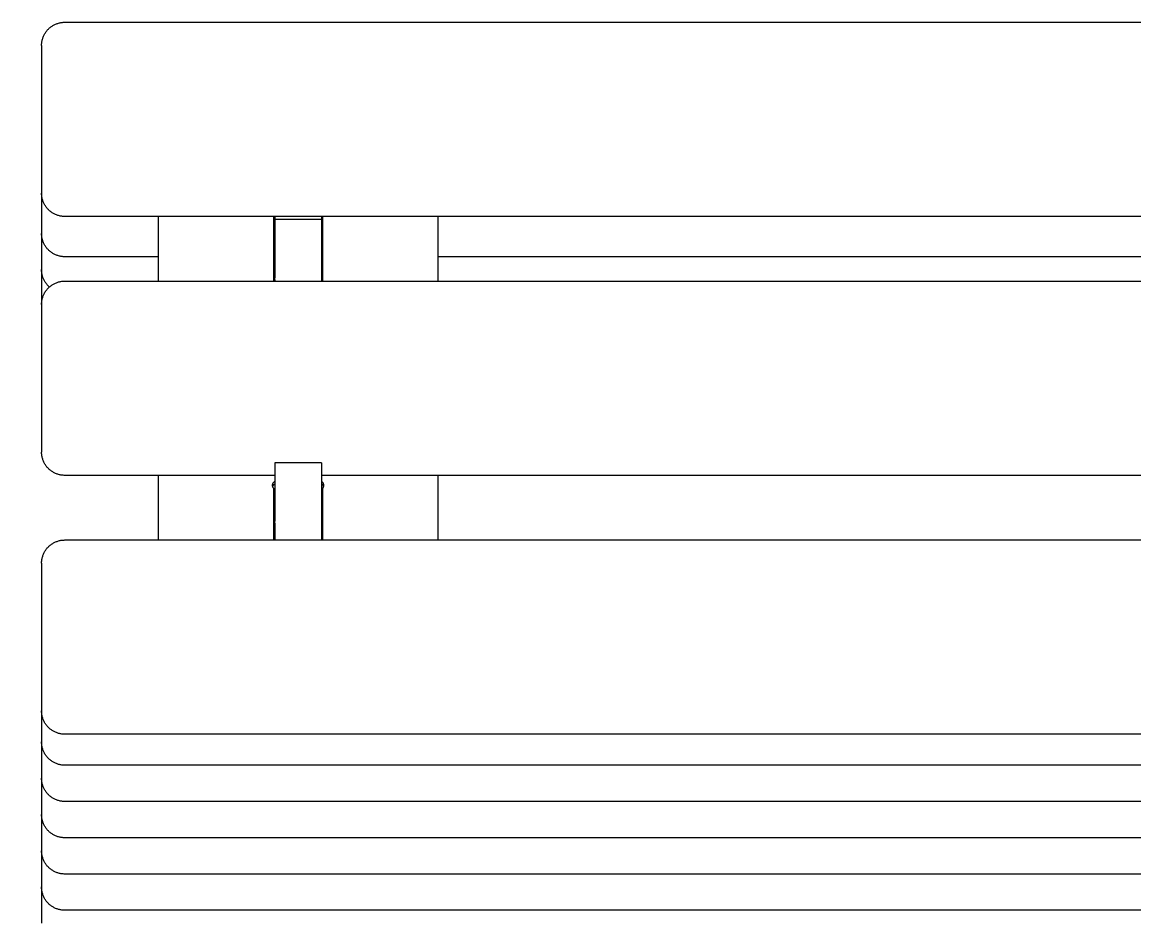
# Model space of a CAD drawing. Header units: inches. Extents: x -6 to 177, y -6 to 113.
# Drawn here: x 1.18 to 10.56, y 20.59 to 28.14 of the extents above; entities that cross this region are included whole.
import ezdxf

# ---------------------------------------------------------------- set-up
doc = ezdxf.new("R2010")
doc.units = ezdxf.units.IN
doc.layers.add('ZANO_R', color=7, linetype='Continuous', lineweight=0)
doc.layers.add('ZANO_W', color=1, linetype='Continuous', lineweight=0)
doc.styles.get("Standard").update_dxf_attribs({"font": 'arial.ttf'})
doc.dimstyles.new('amerykanie', dxfattribs={"dimtxt": 50, "dimasz": 50, "dimexe": 0.5, "dimexo": 0.5, "dimgap": 1, "dimtad": 1, "dimdec": 0, "dimzin": 0, "dimlunit": 5, "dimtxsty": 'Standard', "dimcen": 0.09, "dimclrd": 1, "dimclre": 1, "dimclrt": 1, "dimazin": 0, "dimtfac": 1, "dimtdec": 0, "dimtmove": 0, "dimatfit": 3, "dimfxl": 1, "dimtzin": 0, "dimarcsym": 1})

# ---------------------------------------------------------------- blocks, each defined once
blk = doc.blocks.new('*D367')
at = {"layer": 'ZANO_W', "color": 1, "lineweight": -2}
for p, q in [((1.0406, 28.1399), (-2.507, 28.1399)), ((-2.007, 27.1399), (-2.007, 1.4411)), ((1.0406, 0.4411), (-2.507, 0.4411))]:
    blk.add_line(p, q, dxfattribs=at)
at = {"layer": 'ZANO_W', "color": 1}
for points in [[(-1.8404, 27.1399), (-2.1737, 27.1399), (-2.007, 28.1399)], [(-2.1737, 1.4411), (-1.8404, 1.4411), (-2.007, 0.4411)]]:
    blk.add_solid(points, dxfattribs=at)
at = {"layer": 'ZANO_W', "color": 1, "insert": (-3.3473, 14.2905), "char_height": 1.625, "attachment_point": 5, "rotation": 90}
blk.add_mtext('27 11/16', dxfattribs=at)

msp = doc.modelspace()

# ---------------------------------------------------------------- linework, layer by layer
at = {"layer": 'ZANO_R'}
for p, q in [((1.37244, 28.04528), (1.37603, 28.05096)), ((1.37603, 28.05096), (1.37981, 28.05652)), ((1.37981, 28.05652), (1.38378, 28.06195)), ((1.38378, 28.06195), (1.38793, 28.06723)), ((1.38793, 28.06723), (1.39226, 28.07237)), ((1.39226, 28.07237), (1.39677, 28.07736)), ((1.39677, 28.07736), (1.40144, 28.0822)), ((1.40144, 28.0822), (1.40627, 28.08687)), ((1.40627, 28.08687), (1.41126, 28.09137)), ((1.41126, 28.09137), (1.41641, 28.0957)), ((1.41641, 28.0957), (1.42169, 28.09986)), ((1.42169, 28.09986), (1.42712, 28.10383)), ((1.42712, 28.10383), (1.43267, 28.10761)), ((1.43267, 28.10761), (1.43836, 28.1112)), ((1.43836, 28.1112), (1.44416, 28.11459)), ((1.44416, 28.11459), (1.45007, 28.11779)), ((1.45007, 28.11779), (1.4561, 28.12078)), ((1.4561, 28.12078), (1.46221, 28.12356)), ((1.46221, 28.12356), (1.46842, 28.12613)), ((1.46842, 28.12613), (1.47472, 28.12849)), ((1.47472, 28.12849), (1.48109, 28.13064)), ((1.48109, 28.13064), (1.48753, 28.13256)), ((1.48753, 28.13256), (1.49404, 28.13426)), ((1.49404, 28.13426), (1.50059, 28.13574)), ((1.50059, 28.13574), (1.5072, 28.137)), ((1.5072, 28.137), (1.51384, 28.13803)), ((1.51384, 28.13803), (1.52051, 28.13883)), ((1.52051, 28.13883), (1.52721, 28.1394)), ((1.52721, 28.1394), (1.53393, 28.13975)), ((1.53393, 28.13975), (1.54065, 28.13986)), ((1.54065, 28.13986), (13.11297, 28.13986)), ((1.34389, 27.94971), (1.34424, 27.95643)), ((1.34424, 27.95643), (1.34481, 27.96312)), ((1.34481, 27.96312), (1.34561, 27.9698)), ((1.34561, 27.9698), (1.34664, 27.97644)), ((1.34664, 27.97644), (1.3479, 27.98305)), ((1.3479, 27.98305), (1.34938, 27.9896)), ((1.34938, 27.9896), (1.35108, 27.99611)), ((1.35108, 27.99611), (1.353, 28.00255)), ((1.353, 28.00255), (1.35515, 28.00892)), ((1.35515, 28.00892), (1.3575, 28.01521)), ((1.3575, 28.01521), (1.36008, 28.02142)), ((1.36008, 28.02142), (1.36286, 28.02754)), ((1.36286, 28.02754), (1.36585, 28.03356)), ((1.36585, 28.03356), (1.36904, 28.03948)), ((1.36904, 28.03948), (1.37244, 28.04528)), ((1.34378, 27.94299), (1.34389, 27.94971)), ((1.34378, 27.94299), (1.34378, 26.85119)), ((1.34378, 26.85119), (1.34378, 26.69823)), ((1.34378, 26.69823), (1.34378, 26.51175)), ((1.34389, 26.69151), (1.34378, 26.69823)), ((1.34424, 26.6848), (1.34389, 26.69151)), ((1.34481, 26.6781), (1.34424, 26.6848)), ((1.34561, 26.67143), (1.34481, 26.6781)), ((1.34664, 26.66478), (1.34561, 26.67143)), ((1.3479, 26.65818), (1.34664, 26.66478)), ((1.34938, 26.65162), (1.3479, 26.65818)), ((1.35108, 26.64512), (1.34938, 26.65162)), ((1.353, 26.63868), (1.35108, 26.64512)), ((1.35515, 26.63231), (1.353, 26.63868)), ((1.3575, 26.62601), (1.35515, 26.63231)), ((1.36008, 26.6198), (1.3575, 26.62601)), ((1.36286, 26.61368), (1.36008, 26.6198)), ((1.36585, 26.60766), (1.36286, 26.61368)), ((1.36904, 26.60175), (1.36585, 26.60766)), ((1.37244, 26.59594), (1.36904, 26.60175)), ((1.37603, 26.59026), (1.37244, 26.59594)), ((1.37981, 26.5847), (1.37603, 26.59026)), ((1.38378, 26.57928), (1.37981, 26.5847)), ((1.38793, 26.57399), (1.38378, 26.57928)), ((1.39226, 26.56885), (1.38793, 26.57399)), ((1.39677, 26.56386), (1.39226, 26.56885)), ((1.40144, 26.55903), (1.39677, 26.56386)), ((1.40627, 26.55436), (1.40144, 26.55903)), ((1.41126, 26.54985), (1.40627, 26.55436)), ((1.41641, 26.54552), (1.41126, 26.54985)), ((1.34378, 26.51175), (1.34378, 26.3588)), ((1.42169, 26.54137), (1.41641, 26.54552)), ((1.42712, 26.5374), (1.42169, 26.54137)), ((1.43267, 26.53362), (1.42712, 26.5374)), ((1.43836, 26.53003), (1.43267, 26.53362)), ((1.44416, 26.52663), (1.43836, 26.53003)), ((1.45007, 26.52344), (1.44416, 26.52663)), ((1.4561, 26.52045), (1.45007, 26.52344)), ((1.46221, 26.51766), (1.4561, 26.52045)), ((1.46842, 26.51509), (1.46221, 26.51766)), ((1.47472, 26.51273), (1.46842, 26.51509)), ((1.48109, 26.51059), (1.47472, 26.51273)), ((1.48753, 26.50867), (1.48109, 26.51059)), ((1.49404, 26.50696), (1.48753, 26.50867)), ((1.50059, 26.50548), (1.49404, 26.50696)), ((1.5072, 26.50423), (1.50059, 26.50548)), ((1.51384, 26.5032), (1.5072, 26.50423)), ((1.52051, 26.5024), (1.51384, 26.5032)), ((1.52721, 26.50182), (1.52051, 26.5024)), ((1.53393, 26.50148), (1.52721, 26.50182)), ((1.54065, 26.50137), (1.53393, 26.50148)), ((13.11297, 26.50137), (1.54065, 26.50137)), ((2.32812, 26.50137), (2.32812, 25.95625)), ((3.30459, 25.95625), (3.30459, 26.50137)), ((3.31247, 26.50137), (3.31247, 26.47634)), ((3.31247, 26.47634), (3.31247, 26.37461)), ((3.70621, 26.47634), (3.31247, 26.47634)), ((3.70621, 26.50137), (3.70621, 26.47634)), ((3.70621, 26.47634), (3.70621, 26.37461)), ((3.71408, 26.50137), (3.71408, 25.95625)), ((4.69055, 25.95625), (4.69055, 26.50137)), ((3.31247, 26.37461), (3.31247, 25.98468)), ((3.70621, 26.37461), (3.70621, 25.98468)), ((1.34378, 26.3588), (1.34378, 26.20585)), ((1.34389, 26.35208), (1.34378, 26.3588)), ((1.34424, 26.34537), (1.34389, 26.35208)), ((1.34481, 26.33867), (1.34424, 26.34537)), ((1.34561, 26.33199), (1.34481, 26.33867)), ((1.34664, 26.32535), (1.34561, 26.33199)), ((1.3479, 26.31875), (1.34664, 26.32535)), ((1.34938, 26.31219), (1.3479, 26.31875)), ((1.35108, 26.30569), (1.34938, 26.31219)), ((1.353, 26.29925), (1.35108, 26.30569)), ((1.35515, 26.29287), (1.353, 26.29925)), ((1.3575, 26.28658), (1.35515, 26.29287)), ((1.36008, 26.28037), (1.3575, 26.28658)), ((1.36286, 26.27425), (1.36008, 26.28037)), ((1.36585, 26.26823), (1.36286, 26.27425)), ((1.36904, 26.26231), (1.36585, 26.26823)), ((1.34378, 26.20585), (1.34378, 26.0529)), ((1.37244, 26.25651), (1.36904, 26.26231)), ((1.37603, 26.25083), (1.37244, 26.25651)), ((1.37981, 26.24527), (1.37603, 26.25083)), ((1.38378, 26.23985), (1.37981, 26.24527)), ((1.38793, 26.23456), (1.38378, 26.23985)), ((1.39226, 26.22942), (1.38793, 26.23456)), ((1.39677, 26.22443), (1.39226, 26.22942)), ((1.40144, 26.21959), (1.39677, 26.22443)), ((1.40627, 26.21492), (1.40144, 26.21959)), ((1.41126, 26.21042), (1.40627, 26.21492)), ((1.41641, 26.20609), (1.41126, 26.21042)), ((1.42169, 26.20194), (1.41641, 26.20609)), ((1.42712, 26.19797), (1.42169, 26.20194)), ((1.43267, 26.19418), (1.42712, 26.19797)), ((1.43836, 26.19059), (1.43267, 26.19418)), ((1.44416, 26.1872), (1.43836, 26.19059)), ((1.45007, 26.184), (1.44416, 26.1872)), ((1.4561, 26.18101), (1.45007, 26.184)), ((1.46221, 26.17823), (1.4561, 26.18101)), ((1.46842, 26.17566), (1.46221, 26.17823)), ((1.47472, 26.1733), (1.46842, 26.17566)), ((1.48109, 26.17116), (1.47472, 26.1733)), ((1.48753, 26.16923), (1.48109, 26.17116)), ((1.49404, 26.16753), (1.48753, 26.16923)), ((1.50059, 26.16605), (1.49404, 26.16753)), ((1.5072, 26.1648), (1.50059, 26.16605)), ((1.51384, 26.16377), (1.5072, 26.1648)), ((1.52051, 26.16296), (1.51384, 26.16377)), ((1.52721, 26.16239), (1.52051, 26.16296)), ((1.53393, 26.16205), (1.52721, 26.16239)), ((1.54065, 26.16193), (1.53393, 26.16205)), ((2.32812, 26.16193), (1.54065, 26.16193)), ((3.31247, 26.16193), (3.30459, 26.16193)), ((3.71408, 26.16193), (3.70621, 26.16193)), ((13.11297, 26.16193), (4.69055, 26.16193)), ((1.34378, 26.0529), (1.34378, 25.89995)), ((1.34389, 26.04628), (1.34378, 26.0529)), ((1.34422, 26.03966), (1.34389, 26.04628)), ((1.34478, 26.03306), (1.34422, 26.03966)), ((1.34556, 26.02648), (1.34478, 26.03306)), ((1.34656, 26.01993), (1.34556, 26.02648)), ((1.34778, 26.01342), (1.34656, 26.01993)), ((1.34921, 26.00696), (1.34778, 26.01342)), ((1.35087, 26.00054), (1.34921, 26.00696)), ((1.35274, 25.99419), (1.35087, 26.00054)), ((1.35482, 25.9879), (1.35274, 25.99419)), ((1.35711, 25.98168), (1.35482, 25.9879)), ((3.30459, 26.04257), (3.30853, 26.04209)), ((3.30853, 26.04209), (3.31247, 26.04172)), ((3.71015, 26.04209), (3.70621, 26.04172)), ((3.71408, 26.04257), (3.71015, 26.04209)), ((1.34378, 25.89995), (1.34378, 25.75938)), ((1.35961, 25.97555), (1.35711, 25.98168)), ((1.36232, 25.9695), (1.35961, 25.97555)), ((1.36522, 25.96355), (1.36232, 25.9695)), ((1.36833, 25.9577), (1.36522, 25.96355)), ((1.37163, 25.95195), (1.36833, 25.9577)), ((1.37512, 25.94632), (1.37163, 25.95195)), ((1.3788, 25.94082), (1.37512, 25.94632)), ((1.38266, 25.93543), (1.3788, 25.94082)), ((1.3867, 25.93019), (1.38266, 25.93543)), ((1.39092, 25.92508), (1.3867, 25.93019)), ((1.3953, 25.92011), (1.39092, 25.92508)), ((1.39226, 25.88876), (1.39677, 25.89375)), ((1.39985, 25.9153), (1.3953, 25.92011)), ((1.39677, 25.89375), (1.40144, 25.89859)), ((1.40456, 25.91064), (1.39985, 25.9153)), ((1.40144, 25.89859), (1.40627, 25.90326)), ((1.40943, 25.90614), (1.40456, 25.91064)), ((1.40627, 25.90326), (1.41126, 25.90776)), ((1.41126, 25.90776), (1.41641, 25.91209)), ((1.41641, 25.91209), (1.42169, 25.91625)), ((1.42169, 25.91625), (1.42712, 25.92022)), ((1.42712, 25.92022), (1.43267, 25.924)), ((1.43267, 25.924), (1.43836, 25.92759)), ((1.43836, 25.92759), (1.44416, 25.93098)), ((1.44416, 25.93098), (1.45007, 25.93418)), ((1.45007, 25.93418), (1.4561, 25.93717)), ((1.4561, 25.93717), (1.46221, 25.93995)), ((1.46221, 25.93995), (1.46842, 25.94252)), ((1.46842, 25.94252), (1.47472, 25.94488)), ((1.47472, 25.94488), (1.48109, 25.94702)), ((1.48109, 25.94702), (1.48753, 25.94895)), ((1.48753, 25.94895), (1.49404, 25.95065)), ((1.49404, 25.95065), (1.50059, 25.95213)), ((1.50059, 25.95213), (1.5072, 25.95339)), ((1.5072, 25.95339), (1.51384, 25.95442)), ((1.51384, 25.95442), (1.52051, 25.95522)), ((1.52051, 25.95522), (1.52721, 25.95579)), ((1.52721, 25.95579), (1.53393, 25.95613)), ((1.53393, 25.95613), (1.54065, 25.95625)), ((1.54065, 25.95625), (13.11297, 25.95625)), ((3.31247, 25.96829), (3.31247, 25.98468)), ((3.31247, 25.96829), (3.31247, 25.95625)), ((3.70621, 25.98468), (3.70621, 25.96829)), ((3.70621, 25.96829), (3.70621, 25.95625)), ((1.34664, 25.79283), (1.3479, 25.79943)), ((1.3479, 25.79943), (1.34938, 25.80599)), ((1.34938, 25.80599), (1.35108, 25.81249)), ((1.35108, 25.81249), (1.353, 25.81894)), ((1.353, 25.81894), (1.35515, 25.82531)), ((1.35515, 25.82531), (1.3575, 25.8316)), ((1.3575, 25.8316), (1.36008, 25.83781)), ((1.36008, 25.83781), (1.36286, 25.84393)), ((1.36286, 25.84393), (1.36585, 25.84995)), ((1.36585, 25.84995), (1.36904, 25.85587)), ((1.36904, 25.85587), (1.37244, 25.86167)), ((1.37244, 25.86167), (1.37603, 25.86735)), ((1.37603, 25.86735), (1.37981, 25.87291)), ((1.37981, 25.87291), (1.38378, 25.87834)), ((1.38378, 25.87834), (1.38793, 25.88362)), ((1.38793, 25.88362), (1.39226, 25.88876)), ((1.34378, 25.75938), (1.34389, 25.7661)), ((1.34378, 25.75938), (1.34378, 24.66757)), ((1.34389, 25.7661), (1.34424, 25.77281)), ((1.34424, 25.77281), (1.34481, 25.77951)), ((1.34481, 25.77951), (1.34561, 25.78619)), ((1.34561, 25.78619), (1.34664, 25.79283)), ((1.34378, 24.66757), (1.34378, 24.51462)), ((1.34389, 24.5079), (1.34378, 24.51462)), ((1.34424, 24.50119), (1.34389, 24.5079)), ((1.34481, 24.49449), (1.34424, 24.50119)), ((1.34561, 24.48782), (1.34481, 24.49449)), ((1.34664, 24.48117), (1.34561, 24.48782)), ((1.3479, 24.47457), (1.34664, 24.48117)), ((1.34938, 24.46801), (1.3479, 24.47457)), ((1.35108, 24.46151), (1.34938, 24.46801)), ((1.353, 24.45507), (1.35108, 24.46151)), ((1.35515, 24.4487), (1.353, 24.45507)), ((1.3575, 24.4424), (1.35515, 24.4487)), ((1.36008, 24.43619), (1.3575, 24.4424)), ((1.36286, 24.43007), (1.36008, 24.43619)), ((1.36585, 24.42405), (1.36286, 24.43007)), ((1.36904, 24.41814), (1.36585, 24.42405)), ((1.37244, 24.41233), (1.36904, 24.41814)), ((1.37603, 24.40665), (1.37244, 24.41233)), ((1.37981, 24.40109), (1.37603, 24.40665)), ((1.38378, 24.39567), (1.37981, 24.40109)), ((1.38793, 24.39038), (1.38378, 24.39567)), ((3.31247, 24.42383), (3.31247, 24.3221)), ((3.70621, 24.42383), (3.31247, 24.42383)), ((3.70621, 24.42383), (3.70621, 24.3221)), ((1.39226, 24.38524), (1.38793, 24.39038)), ((1.39677, 24.38025), (1.39226, 24.38524)), ((1.40144, 24.37542), (1.39677, 24.38025)), ((1.40627, 24.37074), (1.40144, 24.37542)), ((1.41126, 24.36624), (1.40627, 24.37074)), ((1.41641, 24.36191), (1.41126, 24.36624)), ((1.42169, 24.35776), (1.41641, 24.36191)), ((1.42712, 24.35379), (1.42169, 24.35776)), ((1.43267, 24.35), (1.42712, 24.35379)), ((1.43836, 24.34641), (1.43267, 24.35)), ((1.44416, 24.34302), (1.43836, 24.34641)), ((1.45007, 24.33983), (1.44416, 24.34302)), ((1.4561, 24.33684), (1.45007, 24.33983)), ((1.46221, 24.33405), (1.4561, 24.33684)), ((1.46842, 24.33148), (1.46221, 24.33405)), ((1.47472, 24.32912), (1.46842, 24.33148)), ((1.48109, 24.32698), (1.47472, 24.32912)), ((1.48753, 24.32505), (1.48109, 24.32698)), ((1.49404, 24.32335), (1.48753, 24.32505)), ((1.50059, 24.32187), (1.49404, 24.32335)), ((1.5072, 24.32062), (1.50059, 24.32187)), ((1.51384, 24.31959), (1.5072, 24.32062)), ((1.52051, 24.31879), (1.51384, 24.31959)), ((1.52721, 24.31821), (1.52051, 24.31879)), ((1.53393, 24.31787), (1.52721, 24.31821)), ((1.54065, 24.31775), (1.53393, 24.31787)), ((3.31247, 24.31775), (1.54065, 24.31775)), ((2.32812, 24.31775), (2.32812, 23.77264)), ((3.31247, 24.3221), (3.31247, 23.93217)), ((3.70621, 24.3221), (3.70621, 23.93217)), ((13.11297, 24.31775), (3.70621, 24.31775)), ((4.69055, 23.77264), (4.69055, 24.31775)), ((3.29307, 24.23385), (3.2931, 24.23519)), ((3.29308, 24.2325), (3.29307, 24.23385)), ((3.29315, 24.23116), (3.29308, 24.2325)), ((3.2931, 24.23519), (3.29318, 24.23654)), ((3.29325, 24.22982), (3.29315, 24.23116)), ((3.29318, 24.23654), (3.29331, 24.23788)), ((3.29341, 24.22848), (3.29325, 24.22982)), ((3.29331, 24.23788), (3.29348, 24.23921)), ((3.29361, 24.22715), (3.29341, 24.22848)), ((3.29348, 24.23921), (3.2937, 24.24054)), ((3.29385, 24.22583), (3.29361, 24.22715)), ((3.2937, 24.24054), (3.29396, 24.24186)), ((3.29415, 24.22452), (3.29385, 24.22583)), ((3.29396, 24.24186), (3.29427, 24.24317)), ((3.29448, 24.22321), (3.29415, 24.22452)), ((3.29427, 24.24317), (3.29462, 24.24447)), ((3.29487, 24.22192), (3.29448, 24.22321)), ((3.29462, 24.24447), (3.29502, 24.24575)), ((3.29464, 24.22265), (3.29504, 24.22393)), ((3.29529, 24.22065), (3.29487, 24.22192)), ((3.29502, 24.24575), (3.29547, 24.24702)), ((3.29504, 24.22393), (3.29549, 24.2252)), ((3.29577, 24.21939), (3.29529, 24.22065)), ((3.29547, 24.24702), (3.29596, 24.24828)), ((3.29549, 24.2252), (3.29598, 24.22645)), ((3.29628, 24.21814), (3.29577, 24.21939)), ((3.29596, 24.24828), (3.29649, 24.24951)), ((3.29598, 24.22645), (3.29651, 24.22768)), ((3.29684, 24.21692), (3.29628, 24.21814)), ((3.29649, 24.24951), (3.29706, 24.25073)), ((3.29651, 24.22768), (3.29709, 24.2289)), ((3.29744, 24.21571), (3.29684, 24.21692)), ((3.29706, 24.25073), (3.29767, 24.25193)), ((3.29709, 24.2289), (3.29771, 24.23009)), ((3.29808, 24.21453), (3.29744, 24.21571)), ((3.29767, 24.25193), (3.29833, 24.2531)), ((3.29771, 24.23009), (3.29836, 24.23126)), ((3.29876, 24.21337), (3.29808, 24.21453)), ((3.29833, 24.2531), (3.29903, 24.25425)), ((3.29836, 24.23126), (3.29906, 24.23241)), ((3.29948, 24.21224), (3.29876, 24.21337)), ((3.29903, 24.25425), (3.29976, 24.25538)), ((3.29906, 24.23241), (3.2998, 24.23353)), ((3.30024, 24.21113), (3.29948, 24.21224)), ((3.29976, 24.25538), (3.30054, 24.25648)), ((3.2998, 24.23353), (3.30057, 24.23463)), ((3.30104, 24.21004), (3.30024, 24.21113)), ((3.30054, 24.25648), (3.30135, 24.25755)), ((3.30057, 24.23463), (3.30138, 24.2357)), ((3.30188, 24.20899), (3.30104, 24.21004)), ((3.30135, 24.25755), (3.3022, 24.25859)), ((3.30138, 24.2357), (3.30223, 24.23674)), ((3.30275, 24.20796), (3.30188, 24.20899)), ((3.3022, 24.25859), (3.30309, 24.25961)), ((3.30223, 24.23674), (3.30311, 24.23775)), ((3.30365, 24.20697), (3.30275, 24.20796)), ((3.30309, 24.25961), (3.30401, 24.26059)), ((3.30311, 24.23775), (3.30403, 24.23874)), ((3.30459, 24.20601), (3.30365, 24.20697)), ((3.30401, 24.26059), (3.30496, 24.26154)), ((3.30403, 24.23874), (3.30498, 24.23968)), ((3.30459, 23.77264), (3.30459, 24.20601)), ((3.30496, 24.26154), (3.30595, 24.26245)), ((3.30498, 24.23968), (3.30597, 24.2406)), ((3.30595, 24.26245), (3.30696, 24.26334)), ((3.30597, 24.2406), (3.30698, 24.24148)), ((3.30696, 24.26334), (3.30801, 24.26418)), ((3.30698, 24.24148), (3.30802, 24.24233)), ((3.30801, 24.26418), (3.30908, 24.26499)), ((3.30802, 24.24233), (3.3091, 24.24314)), ((3.30908, 24.26499), (3.31019, 24.26576)), ((3.3091, 24.24314), (3.31019, 24.24391)), ((3.31019, 24.26576), (3.31132, 24.26649)), ((3.31019, 24.24391), (3.31132, 24.24464)), ((3.31132, 24.26649), (3.31247, 24.26719)), ((3.31132, 24.24464), (3.31247, 24.24534)), ((3.70736, 24.26649), (3.70621, 24.26719)), ((3.70621, 24.24534), (3.70736, 24.24464)), ((3.70849, 24.26576), (3.70736, 24.26649)), ((3.70736, 24.24464), (3.70848, 24.24391)), ((3.70848, 24.24391), (3.70958, 24.24314)), ((3.70959, 24.26499), (3.70849, 24.26576)), ((3.70958, 24.24314), (3.71065, 24.24233)), ((3.71067, 24.26418), (3.70959, 24.26499)), ((3.71065, 24.24233), (3.7117, 24.24148)), ((3.71171, 24.26334), (3.71067, 24.26418)), ((3.7117, 24.24148), (3.71271, 24.2406)), ((3.71273, 24.26245), (3.71171, 24.26334)), ((3.71271, 24.2406), (3.71369, 24.23968)), ((3.71372, 24.26154), (3.71273, 24.26245)), ((3.71369, 24.23968), (3.71464, 24.23874)), ((3.71467, 24.26059), (3.71372, 24.26154)), ((3.71408, 24.20601), (3.71502, 24.20697)), ((3.71408, 24.20601), (3.71408, 23.77264)), ((3.71464, 24.23874), (3.71556, 24.23775)), ((3.71559, 24.25961), (3.71467, 24.26059)), ((3.71502, 24.20697), (3.71593, 24.20796)), ((3.71556, 24.23775), (3.71645, 24.23674)), ((3.71648, 24.25859), (3.71559, 24.25961)), ((3.71593, 24.20796), (3.7168, 24.20899)), ((3.71645, 24.23674), (3.71729, 24.2357)), ((3.71732, 24.25755), (3.71648, 24.25859)), ((3.7168, 24.20899), (3.71764, 24.21004)), ((3.71729, 24.2357), (3.71811, 24.23463)), ((3.71814, 24.25648), (3.71732, 24.25755)), ((3.71764, 24.21004), (3.71844, 24.21113)), ((3.71811, 24.23463), (3.71888, 24.23353)), ((3.71891, 24.25538), (3.71814, 24.25648)), ((3.71844, 24.21113), (3.7192, 24.21224)), ((3.71888, 24.23353), (3.71962, 24.23241)), ((3.71965, 24.25425), (3.71891, 24.25538)), ((3.7192, 24.21224), (3.71992, 24.21337)), ((3.71962, 24.23241), (3.72031, 24.23126)), ((3.72035, 24.2531), (3.71965, 24.25425)), ((3.71992, 24.21337), (3.7206, 24.21453)), ((3.72031, 24.23126), (3.72097, 24.23009)), ((3.721, 24.25193), (3.72035, 24.2531)), ((3.7206, 24.21453), (3.72124, 24.21571)), ((3.72097, 24.23009), (3.72159, 24.2289)), ((3.72162, 24.25073), (3.721, 24.25193)), ((3.72124, 24.21571), (3.72184, 24.21692)), ((3.72159, 24.2289), (3.72216, 24.22768)), ((3.72219, 24.24951), (3.72162, 24.25073)), ((3.72184, 24.21692), (3.7224, 24.21814)), ((3.72216, 24.22768), (3.7227, 24.22645)), ((3.72272, 24.24828), (3.72219, 24.24951)), ((3.7224, 24.21814), (3.72291, 24.21939)), ((3.7227, 24.22645), (3.72319, 24.2252)), ((3.72321, 24.24702), (3.72272, 24.24828)), ((3.72291, 24.21939), (3.72338, 24.22065)), ((3.72319, 24.2252), (3.72363, 24.22393)), ((3.72365, 24.24575), (3.72321, 24.24702)), ((3.72338, 24.22065), (3.72381, 24.22192)), ((3.72363, 24.22393), (3.72404, 24.22265)), ((3.72405, 24.24447), (3.72365, 24.24575)), ((3.72381, 24.22192), (3.72419, 24.22321)), ((3.72441, 24.24317), (3.72405, 24.24447)), ((3.72419, 24.22321), (3.72453, 24.22452)), ((3.72472, 24.24186), (3.72441, 24.24317)), ((3.72453, 24.22452), (3.72482, 24.22583)), ((3.72498, 24.24054), (3.72472, 24.24186)), ((3.72482, 24.22583), (3.72507, 24.22715)), ((3.7252, 24.23921), (3.72498, 24.24054)), ((3.72507, 24.22715), (3.72527, 24.22848)), ((3.72537, 24.23788), (3.7252, 24.23921)), ((3.72527, 24.22848), (3.72542, 24.22982)), ((3.7255, 24.23654), (3.72537, 24.23788)), ((3.72542, 24.22982), (3.72553, 24.23116)), ((3.72557, 24.23519), (3.7255, 24.23654)), ((3.72553, 24.23116), (3.72559, 24.2325)), ((3.72561, 24.23385), (3.72557, 24.23519)), ((3.72559, 24.2325), (3.72561, 24.23385)), ((3.31247, 23.91578), (3.31247, 23.93217)), ((3.70621, 23.93217), (3.70621, 23.91578)), ((3.31247, 23.91578), (3.31247, 23.7988)), ((3.70621, 23.91578), (3.70621, 23.7988)), ((1.42169, 23.73264), (1.42712, 23.7366)), ((1.42712, 23.7366), (1.43267, 23.74039)), ((1.43267, 23.74039), (1.43836, 23.74398)), ((1.43836, 23.74398), (1.44416, 23.74737)), ((1.44416, 23.74737), (1.45007, 23.75057)), ((1.45007, 23.75057), (1.4561, 23.75356)), ((1.4561, 23.75356), (1.46221, 23.75634)), ((1.46221, 23.75634), (1.46842, 23.75891)), ((1.46842, 23.75891), (1.47472, 23.76127)), ((1.47472, 23.76127), (1.48109, 23.76341)), ((1.48109, 23.76341), (1.48753, 23.76534)), ((1.48753, 23.76534), (1.49404, 23.76704)), ((1.49404, 23.76704), (1.50059, 23.76852)), ((1.50059, 23.76852), (1.5072, 23.76978)), ((1.5072, 23.76978), (1.51384, 23.7708)), ((1.51384, 23.7708), (1.52051, 23.77161)), ((1.52051, 23.77161), (1.52721, 23.77218)), ((1.52721, 23.77218), (1.53393, 23.77252)), ((1.53393, 23.77252), (1.54065, 23.77264)), ((1.54065, 23.77264), (13.11297, 23.77264)), ((3.31247, 23.7988), (3.31247, 23.77264)), ((3.70621, 23.7988), (3.70621, 23.77264)), ((1.353, 23.63532), (1.35515, 23.6417)), ((1.35515, 23.6417), (1.3575, 23.64799)), ((1.3575, 23.64799), (1.36008, 23.6542)), ((1.36008, 23.6542), (1.36286, 23.66032)), ((1.36286, 23.66032), (1.36585, 23.66634)), ((1.36585, 23.66634), (1.36904, 23.67226)), ((1.36904, 23.67226), (1.37244, 23.67806)), ((1.37244, 23.67806), (1.37603, 23.68374)), ((1.37603, 23.68374), (1.37981, 23.6893)), ((1.37981, 23.6893), (1.38378, 23.69472)), ((1.38378, 23.69472), (1.38793, 23.70001)), ((1.38793, 23.70001), (1.39226, 23.70515)), ((1.39226, 23.70515), (1.39677, 23.71014)), ((1.39677, 23.71014), (1.40144, 23.71498)), ((1.40144, 23.71498), (1.40627, 23.71965)), ((1.40627, 23.71965), (1.41126, 23.72415)), ((1.41126, 23.72415), (1.41641, 23.72848)), ((1.41641, 23.72848), (1.42169, 23.73264)), ((1.34378, 23.57577), (1.34389, 23.58249)), ((1.34378, 23.57577), (1.34378, 22.48396)), ((1.34389, 23.58249), (1.34424, 23.5892)), ((1.34424, 23.5892), (1.34481, 23.5959)), ((1.34481, 23.5959), (1.34561, 23.60258)), ((1.34561, 23.60258), (1.34664, 23.60922)), ((1.34664, 23.60922), (1.3479, 23.61582)), ((1.3479, 23.61582), (1.34938, 23.62238)), ((1.34938, 23.62238), (1.35108, 23.62888)), ((1.35108, 23.62888), (1.353, 23.63532)), ((1.34378, 22.48396), (1.34378, 22.33101)), ((1.34378, 22.33101), (1.34378, 22.22252)), ((1.34389, 22.32429), (1.34378, 22.33101)), ((1.34424, 22.31758), (1.34389, 22.32429)), ((1.34481, 22.31088), (1.34424, 22.31758)), ((1.34561, 22.30421), (1.34481, 22.31088)), ((1.34664, 22.29756), (1.34561, 22.30421)), ((1.3479, 22.29096), (1.34664, 22.29756)), ((1.34938, 22.2844), (1.3479, 22.29096)), ((1.35108, 22.2779), (1.34938, 22.2844)), ((1.353, 22.27146), (1.35108, 22.2779)), ((1.35515, 22.26508), (1.353, 22.27146)), ((1.3575, 22.25879), (1.35515, 22.26508)), ((1.36008, 22.25258), (1.3575, 22.25879)), ((1.36286, 22.24646), (1.36008, 22.25258)), ((1.36585, 22.24044), (1.36286, 22.24646)), ((1.36904, 22.23452), (1.36585, 22.24044)), ((1.37244, 22.22872), (1.36904, 22.23452)), ((1.34378, 22.22252), (1.34378, 22.06957)), ((1.37603, 22.22304), (1.37244, 22.22872)), ((1.37981, 22.21748), (1.37603, 22.22304)), ((1.38378, 22.21206), (1.37981, 22.21748)), ((1.38793, 22.20677), (1.38378, 22.21206)), ((1.39226, 22.20163), (1.38793, 22.20677)), ((1.39677, 22.19664), (1.39226, 22.20163)), ((1.40144, 22.1918), (1.39677, 22.19664)), ((1.40627, 22.18713), (1.40144, 22.1918)), ((1.41126, 22.18263), (1.40627, 22.18713)), ((1.41641, 22.1783), (1.41126, 22.18263)), ((1.42169, 22.17415), (1.41641, 22.1783)), ((1.42712, 22.17018), (1.42169, 22.17415)), ((1.43267, 22.16639), (1.42712, 22.17018)), ((1.43836, 22.1628), (1.43267, 22.16639)), ((1.44416, 22.15941), (1.43836, 22.1628)), ((1.45007, 22.15621), (1.44416, 22.15941)), ((1.4561, 22.15322), (1.45007, 22.15621)), ((1.46221, 22.15044), (1.4561, 22.15322)), ((1.46842, 22.14787), (1.46221, 22.15044)), ((1.47472, 22.14551), (1.46842, 22.14787)), ((1.48109, 22.14337), (1.47472, 22.14551)), ((1.48753, 22.14144), (1.48109, 22.14337)), ((1.49404, 22.13974), (1.48753, 22.14144)), ((1.50059, 22.13826), (1.49404, 22.13974)), ((1.34378, 22.06957), (1.34378, 21.91661)), ((1.34389, 22.06284), (1.34378, 22.06957)), ((1.34424, 22.05613), (1.34389, 22.06284)), ((1.34481, 22.04943), (1.34424, 22.05613)), ((1.34561, 22.04276), (1.34481, 22.04943)), ((1.5072, 22.13701), (1.50059, 22.13826)), ((1.51384, 22.13598), (1.5072, 22.13701)), ((1.52051, 22.13518), (1.51384, 22.13598)), ((1.52721, 22.1346), (1.52051, 22.13518)), ((1.53393, 22.13426), (1.52721, 22.1346)), ((1.54065, 22.13414), (1.53393, 22.13426)), ((13.11297, 22.13414), (1.54065, 22.13414)), ((1.34664, 22.03612), (1.34561, 22.04276)), ((1.3479, 22.02951), (1.34664, 22.03612)), ((1.34938, 22.02295), (1.3479, 22.02951)), ((1.35108, 22.01645), (1.34938, 22.02295)), ((1.353, 22.01001), (1.35108, 22.01645)), ((1.35515, 22.00364), (1.353, 22.01001)), ((1.3575, 21.99734), (1.35515, 22.00364)), ((1.36008, 21.99113), (1.3575, 21.99734)), ((1.36286, 21.98501), (1.36008, 21.99113)), ((1.36585, 21.97899), (1.36286, 21.98501)), ((1.36904, 21.97308), (1.36585, 21.97899)), ((1.37244, 21.96728), (1.36904, 21.97308)), ((1.37603, 21.96159), (1.37244, 21.96728)), ((1.37981, 21.95604), (1.37603, 21.96159)), ((1.38378, 21.95061), (1.37981, 21.95604)), ((1.34378, 21.91661), (1.34378, 21.76366)), ((1.38793, 21.94532), (1.38378, 21.95061)), ((1.39226, 21.94018), (1.38793, 21.94532)), ((1.39677, 21.93519), (1.39226, 21.94018)), ((1.40144, 21.93036), (1.39677, 21.93519)), ((1.40627, 21.92569), (1.40144, 21.93036)), ((1.41126, 21.92118), (1.40627, 21.92569)), ((1.41641, 21.91685), (1.41126, 21.92118)), ((1.42169, 21.9127), (1.41641, 21.91685)), ((1.42712, 21.90873), (1.42169, 21.9127)), ((1.43267, 21.90495), (1.42712, 21.90873)), ((1.43836, 21.90136), (1.43267, 21.90495)), ((1.44416, 21.89796), (1.43836, 21.90136)), ((1.45007, 21.89477), (1.44416, 21.89796)), ((1.4561, 21.89178), (1.45007, 21.89477)), ((1.46221, 21.88899), (1.4561, 21.89178)), ((1.46842, 21.88642), (1.46221, 21.88899)), ((1.47472, 21.88406), (1.46842, 21.88642)), ((1.48109, 21.88192), (1.47472, 21.88406)), ((1.48753, 21.88), (1.48109, 21.88192)), ((1.49404, 21.87829), (1.48753, 21.88)), ((1.50059, 21.87681), (1.49404, 21.87829)), ((1.5072, 21.87556), (1.50059, 21.87681)), ((1.51384, 21.87453), (1.5072, 21.87556)), ((1.52051, 21.87373), (1.51384, 21.87453)), ((1.52721, 21.87316), (1.52051, 21.87373)), ((1.53393, 21.87281), (1.52721, 21.87316)), ((1.54065, 21.8727), (1.53393, 21.87281)), ((13.11297, 21.8727), (1.54065, 21.8727)), ((1.34378, 21.76366), (1.34378, 21.61071)), ((1.34389, 21.75694), (1.34378, 21.76366)), ((1.34424, 21.75023), (1.34389, 21.75694)), ((1.34481, 21.74353), (1.34424, 21.75023)), ((1.34561, 21.73686), (1.34481, 21.74353)), ((1.34664, 21.73021), (1.34561, 21.73686)), ((1.3479, 21.72361), (1.34664, 21.73021)), ((1.34938, 21.71705), (1.3479, 21.72361)), ((1.35108, 21.71055), (1.34938, 21.71705)), ((1.353, 21.70411), (1.35108, 21.71055)), ((1.35515, 21.69774), (1.353, 21.70411)), ((1.3575, 21.69144), (1.35515, 21.69774)), ((1.36008, 21.68523), (1.3575, 21.69144)), ((1.36286, 21.67911), (1.36008, 21.68523)), ((1.36585, 21.67309), (1.36286, 21.67911)), ((1.36904, 21.66718), (1.36585, 21.67309)), ((1.34378, 21.61071), (1.34378, 21.45776)), ((1.37244, 21.66137), (1.36904, 21.66718)), ((1.37603, 21.65569), (1.37244, 21.66137)), ((1.37981, 21.65013), (1.37603, 21.65569)), ((1.38378, 21.64471), (1.37981, 21.65013)), ((1.38793, 21.63942), (1.38378, 21.64471)), ((1.39226, 21.63428), (1.38793, 21.63942)), ((1.39677, 21.62929), (1.39226, 21.63428)), ((1.40144, 21.62446), (1.39677, 21.62929)), ((1.40627, 21.61978), (1.40144, 21.62446)), ((1.41126, 21.61528), (1.40627, 21.61978)), ((1.41641, 21.61095), (1.41126, 21.61528)), ((1.42169, 21.6068), (1.41641, 21.61095)), ((1.42712, 21.60283), (1.42169, 21.6068)), ((1.43267, 21.59905), (1.42712, 21.60283)), ((1.43836, 21.59545), (1.43267, 21.59905)), ((1.44416, 21.59206), (1.43836, 21.59545)), ((1.45007, 21.58887), (1.44416, 21.59206)), ((1.4561, 21.58588), (1.45007, 21.58887)), ((1.46221, 21.58309), (1.4561, 21.58588)), ((1.46842, 21.58052), (1.46221, 21.58309)), ((1.47472, 21.57816), (1.46842, 21.58052)), ((1.48109, 21.57602), (1.47472, 21.57816)), ((1.48753, 21.57409), (1.48109, 21.57602)), ((1.49404, 21.57239), (1.48753, 21.57409)), ((1.50059, 21.57091), (1.49404, 21.57239)), ((1.5072, 21.56966), (1.50059, 21.57091)), ((1.51384, 21.56863), (1.5072, 21.56966)), ((1.52051, 21.56783), (1.51384, 21.56863)), ((1.52721, 21.56725), (1.52051, 21.56783)), ((1.53393, 21.56691), (1.52721, 21.56725)), ((1.54065, 21.56679), (1.53393, 21.56691)), ((13.11297, 21.56679), (1.54065, 21.56679)), ((1.34378, 21.45776), (1.34378, 21.30481)), ((1.34389, 21.45104), (1.34378, 21.45776)), ((1.34424, 21.44433), (1.34389, 21.45104)), ((1.34481, 21.43763), (1.34424, 21.44433)), ((1.34561, 21.43095), (1.34481, 21.43763)), ((1.34664, 21.42431), (1.34561, 21.43095)), ((1.3479, 21.41771), (1.34664, 21.42431)), ((1.34938, 21.41115), (1.3479, 21.41771)), ((1.35108, 21.40465), (1.34938, 21.41115)), ((1.353, 21.39821), (1.35108, 21.40465)), ((1.35515, 21.39183), (1.353, 21.39821)), ((1.3575, 21.38554), (1.35515, 21.39183)), ((1.34378, 21.30481), (1.34378, 21.15186)), ((1.36008, 21.37933), (1.3575, 21.38554)), ((1.36286, 21.37321), (1.36008, 21.37933)), ((1.36585, 21.36719), (1.36286, 21.37321)), ((1.36904, 21.36127), (1.36585, 21.36719)), ((1.37244, 21.35547), (1.36904, 21.36127)), ((1.37603, 21.34979), (1.37244, 21.35547)), ((1.37981, 21.34423), (1.37603, 21.34979)), ((1.38378, 21.33881), (1.37981, 21.34423)), ((1.38793, 21.33352), (1.38378, 21.33881)), ((1.39226, 21.32838), (1.38793, 21.33352)), ((1.39677, 21.32339), (1.39226, 21.32838)), ((1.40144, 21.31855), (1.39677, 21.32339)), ((1.40627, 21.31388), (1.40144, 21.31855)), ((1.41126, 21.30938), (1.40627, 21.31388)), ((1.41641, 21.30505), (1.41126, 21.30938)), ((1.42169, 21.3009), (1.41641, 21.30505)), ((1.42712, 21.29693), (1.42169, 21.3009)), ((1.43267, 21.29314), (1.42712, 21.29693)), ((1.43836, 21.28955), (1.43267, 21.29314)), ((1.44416, 21.28616), (1.43836, 21.28955)), ((1.45007, 21.28296), (1.44416, 21.28616)), ((1.4561, 21.27997), (1.45007, 21.28296)), ((1.46221, 21.27719), (1.4561, 21.27997)), ((1.46842, 21.27462), (1.46221, 21.27719)), ((1.47472, 21.27226), (1.46842, 21.27462)), ((1.48109, 21.27012), (1.47472, 21.27226)), ((1.48753, 21.26819), (1.48109, 21.27012)), ((1.49404, 21.26649), (1.48753, 21.26819)), ((1.50059, 21.26501), (1.49404, 21.26649)), ((1.5072, 21.26375), (1.50059, 21.26501)), ((1.51384, 21.26273), (1.5072, 21.26375)), ((1.52051, 21.26192), (1.51384, 21.26273)), ((1.52721, 21.26135), (1.52051, 21.26192)), ((1.53393, 21.26101), (1.52721, 21.26135)), ((1.54065, 21.26089), (1.53393, 21.26101)), ((13.11297, 21.26089), (1.54065, 21.26089)), ((1.34378, 21.15186), (1.34378, 20.99891)), ((1.34389, 21.14514), (1.34378, 21.15186)), ((1.34424, 21.13842), (1.34389, 21.14514)), ((1.34481, 21.13173), (1.34424, 21.13842)), ((1.34561, 21.12505), (1.34481, 21.13173)), ((1.34664, 21.11841), (1.34561, 21.12505)), ((1.3479, 21.11181), (1.34664, 21.11841)), ((1.34938, 21.10525), (1.3479, 21.11181)), ((1.35108, 21.09874), (1.34938, 21.10525)), ((1.353, 21.0923), (1.35108, 21.09874)), ((1.35515, 21.08593), (1.353, 21.0923)), ((1.3575, 21.07964), (1.35515, 21.08593)), ((1.36008, 21.07343), (1.3575, 21.07964)), ((1.36286, 21.06731), (1.36008, 21.07343)), ((1.36585, 21.06129), (1.36286, 21.06731)), ((1.36904, 21.05537), (1.36585, 21.06129)), ((1.37244, 21.04957), (1.36904, 21.05537)), ((1.37603, 21.04389), (1.37244, 21.04957)), ((1.37981, 21.03833), (1.37603, 21.04389)), ((1.38378, 21.0329), (1.37981, 21.03833)), ((1.38793, 21.02762), (1.38378, 21.0329)), ((1.39226, 21.02248), (1.38793, 21.02762)), ((1.39677, 21.01749), (1.39226, 21.02248)), ((1.40144, 21.01265), (1.39677, 21.01749)), ((1.34378, 20.99891), (1.34378, 20.84596)), ((1.40627, 21.00798), (1.40144, 21.01265)), ((1.41126, 21.00348), (1.40627, 21.00798)), ((1.41641, 20.99915), (1.41126, 21.00348)), ((1.42169, 20.99499), (1.41641, 20.99915)), ((1.42712, 20.99102), (1.42169, 20.99499)), ((1.43267, 20.98724), (1.42712, 20.99102)), ((1.43836, 20.98365), (1.43267, 20.98724)), ((1.44416, 20.98026), (1.43836, 20.98365)), ((1.45007, 20.97706), (1.44416, 20.98026)), ((1.4561, 20.97407), (1.45007, 20.97706)), ((1.46221, 20.97129), (1.4561, 20.97407)), ((1.46842, 20.96872), (1.46221, 20.97129)), ((1.47472, 20.96636), (1.46842, 20.96872)), ((1.48109, 20.96421), (1.47472, 20.96636)), ((1.48753, 20.96229), (1.48109, 20.96421)), ((1.49404, 20.96059), (1.48753, 20.96229)), ((1.50059, 20.95911), (1.49404, 20.96059)), ((1.5072, 20.95785), (1.50059, 20.95911)), ((1.51384, 20.95682), (1.5072, 20.95785)), ((1.52051, 20.95602), (1.51384, 20.95682)), ((1.52721, 20.95545), (1.52051, 20.95602)), ((1.53393, 20.9551), (1.52721, 20.95545)), ((1.54065, 20.95499), (1.53393, 20.9551)), ((13.11297, 20.95499), (1.54065, 20.95499)), ((1.34378, 20.84596), (1.34378, 20.69301)), ((1.34389, 20.83924), (1.34378, 20.84596)), ((1.34424, 20.83252), (1.34389, 20.83924)), ((1.34481, 20.82582), (1.34424, 20.83252)), ((1.34561, 20.81915), (1.34481, 20.82582)), ((1.34664, 20.81251), (1.34561, 20.81915)), ((1.3479, 20.8059), (1.34664, 20.81251)), ((1.34938, 20.79935), (1.3479, 20.8059)), ((1.35108, 20.79284), (1.34938, 20.79935)), ((1.353, 20.7864), (1.35108, 20.79284)), ((1.35515, 20.78003), (1.353, 20.7864)), ((1.3575, 20.77373), (1.35515, 20.78003)), ((1.36008, 20.76752), (1.3575, 20.77373)), ((1.36286, 20.76141), (1.36008, 20.76752)), ((1.36585, 20.75538), (1.36286, 20.76141)), ((1.36904, 20.74947), (1.36585, 20.75538)), ((1.37244, 20.74367), (1.36904, 20.74947)), ((1.37603, 20.73798), (1.37244, 20.74367)), ((1.37981, 20.73243), (1.37603, 20.73798)), ((1.34378, 20.69301), (1.34378, 20.54006)), ((1.38378, 20.727), (1.37981, 20.73243)), ((1.38793, 20.72172), (1.38378, 20.727)), ((1.39226, 20.71657), (1.38793, 20.72172)), ((1.39677, 20.71158), (1.39226, 20.71657)), ((1.40144, 20.70675), (1.39677, 20.71158)), ((1.40627, 20.70208), (1.40144, 20.70675)), ((1.41126, 20.69757), (1.40627, 20.70208)), ((1.41641, 20.69324), (1.41126, 20.69757)), ((1.42169, 20.68909), (1.41641, 20.69324)), ((1.42712, 20.68512), (1.42169, 20.68909)), ((1.43267, 20.68134), (1.42712, 20.68512)), ((1.43836, 20.67775), (1.43267, 20.68134)), ((1.44416, 20.67435), (1.43836, 20.67775)), ((1.45007, 20.67116), (1.44416, 20.67435)), ((1.4561, 20.66817), (1.45007, 20.67116)), ((1.46221, 20.66539), (1.4561, 20.66817)), ((1.46842, 20.66281), (1.46221, 20.66539)), ((1.47472, 20.66046), (1.46842, 20.66281)), ((1.48109, 20.65831), (1.47472, 20.66046)), ((1.48753, 20.65639), (1.48109, 20.65831)), ((1.49404, 20.65469), (1.48753, 20.65639)), ((1.50059, 20.65321), (1.49404, 20.65469)), ((1.5072, 20.65195), (1.50059, 20.65321)), ((1.51384, 20.65092), (1.5072, 20.65195)), ((1.52051, 20.65012), (1.51384, 20.65092)), ((1.52721, 20.64955), (1.52051, 20.65012)), ((1.53393, 20.6492), (1.52721, 20.64955)), ((1.54065, 20.64909), (1.53393, 20.6492)), ((13.11297, 20.64909), (1.54065, 20.64909))]:
    msp.add_line(p, q, dxfattribs=at)

# ---------------------------------------------------------------- dimensions: what is measured, and where the dimension line sits
at = {"layer": 'ZANO_W'}
dim = msp.add_linear_dim(base=(-2.00704, 0.44115), p1=(1.54065, 28.13986), p2=(1.54065, 0.44115), angle=90, dimstyle='amerykanie', override={"dimtxt": 1.625, "dimasz": 1, "dimgap": 0.5, "dimdec": 4, "dimaunit": 1, "dimadec": 1, "dimtdec": 4, "dimtmove": 1, "dimfrac": 2}, dxfattribs=at)
dim.commit()
dim.dimension.update_dxf_attribs({"geometry": '*D367', "text_midpoint": (-3.34725, 14.2905)})

doc.saveas('drawing.dxf')
